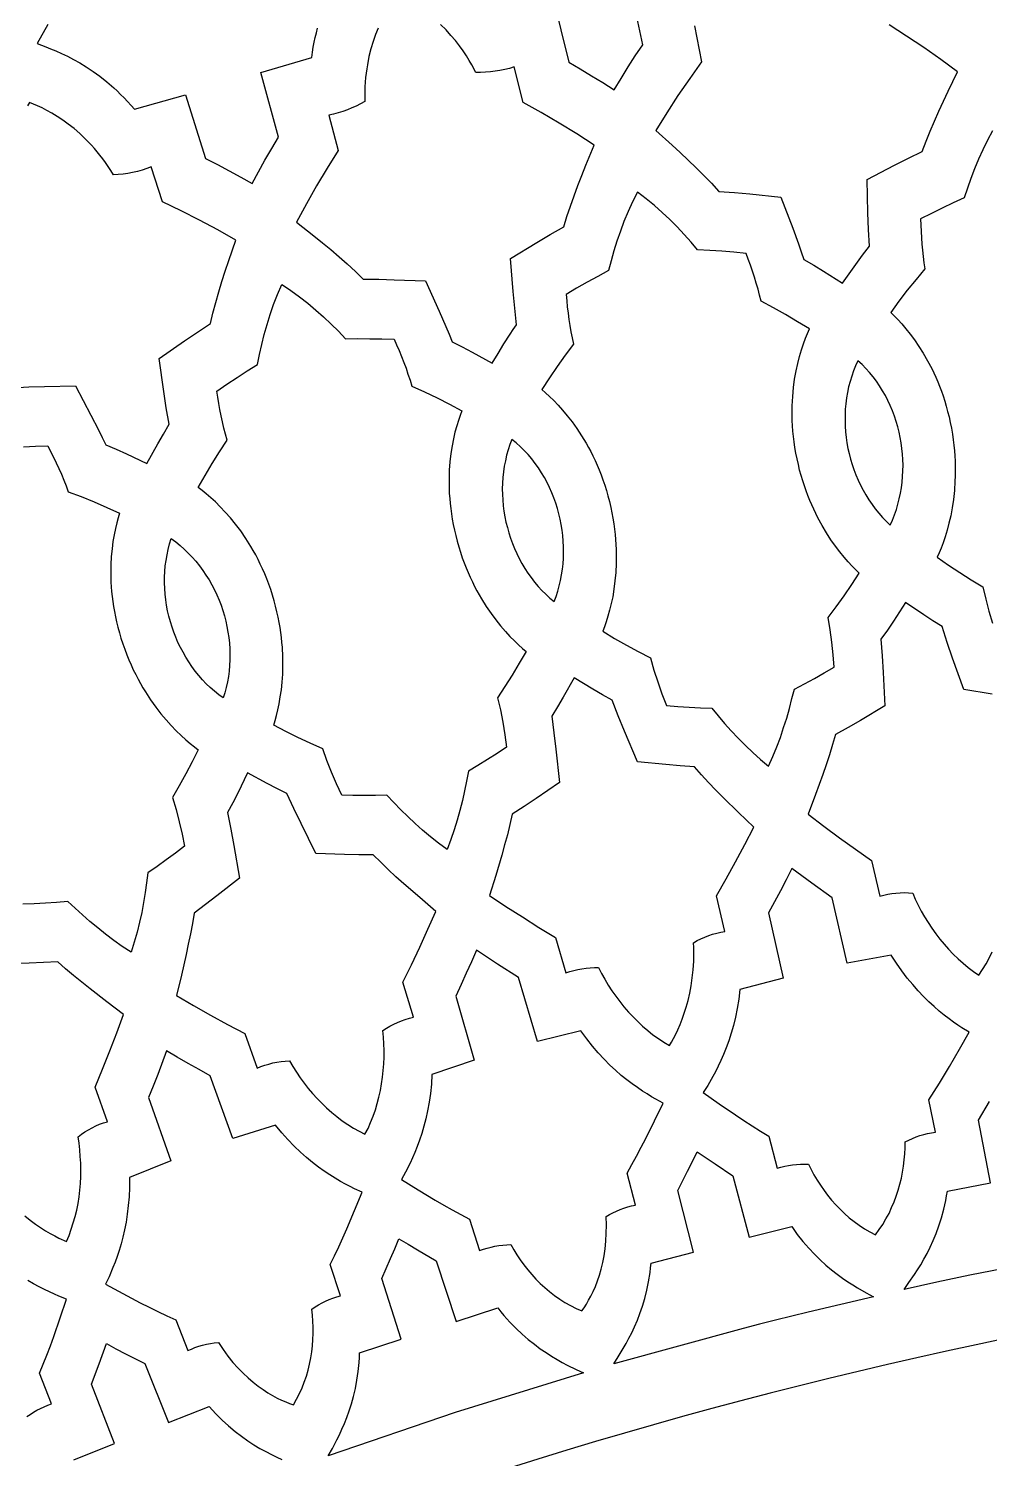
# Model space of a CAD drawing. Extents: x -550 to 550, y -550 to 550.
# Drawn here: x -141.9 to -72.9, y 339.1 to 441.8 of the extents above; entities that cross this region are included whole.
import ezdxf

# ---------------------------------------------------------------- set-up
doc = ezdxf.new("R2010")
doc.units = 0
doc.layers.add('LAYER_1', color=18, linetype='CONTINUOUS')
doc.layers.add('LAYER_10', color=4, linetype='CONTINUOUS')

msp = doc.modelspace()

# ---------------------------------------------------------------- linework, layer by layer
at = {"layer": 'LAYER_1'}
msp.add_lwpolyline([(0, 550, 0.414214), (-550, 0, 0.414214), (0, -550, 0.414214), (550, 0, 0.414214)], format="xyb", close=True, dxfattribs=at)
for points in [[(-104.25, 444.09), (-103.1, 439.42), (-102.27, 438.94), (-101.46, 438.44), (-100.64, 437.94), (-99.84, 437.43), (-99.34, 438.25), (-98.84, 439.07), (-98.32, 439.88), (-97.78, 440.67), (-98.77, 445.38)], [(-140.51, 442.11), (-141.28, 440.75), (-140.67, 440.52), (-140.32, 440.38), (-139.95, 440.22), (-139.55, 440.04), (-139.12, 439.84), (-138.68, 439.61), (-138.23, 439.36), (-137.76, 439.07), (-137.27, 438.75), (-136.78, 438.4), (-136.29, 438.01), (-135.79, 437.58), (-135.54, 437.35), (-135.29, 437.1), (-135.04, 436.85), (-134.79, 436.59), (-134.54, 436.31), (-134.29, 436.03), (-130.62, 437.07), (-129.19, 432.48), (-128.34, 432.05), (-127.5, 431.6), (-126.66, 431.15), (-125.83, 430.69), (-125.38, 431.53), (-124.92, 432.37), (-124.44, 433.2), (-123.95, 434.02), (-125.22, 438.66), (-121.56, 439.75), (-121.51, 440.12), (-121.45, 440.49), (-121.38, 440.84), (-121.31, 441.19), (-121.22, 441.52), (-121.14, 441.85)], [(-116.79, 441.86), (-116.98, 441.39), (-117.15, 440.9), (-117.31, 440.37), (-117.45, 439.82), (-117.56, 439.23), (-117.61, 438.93), (-117.66, 438.62), (-117.69, 438.3), (-117.72, 437.97), (-117.74, 437.64), (-117.75, 437.29), (-117.75, 436.94), (-117.75, 436.59), (-118.05, 436.42), (-118.36, 436.26), (-118.68, 436.12), (-119, 435.99), (-119.33, 435.87), (-119.66, 435.77), (-120, 435.68), (-120.34, 435.61), (-119.67, 433.06), (-120.45, 431.8), (-121.21, 430.52), (-121.94, 429.23), (-122.65, 427.92), (-121.42, 426.94), (-120.8, 426.44), (-120.2, 425.94), (-119.6, 425.43), (-119.01, 424.91), (-118.43, 424.37), (-117.86, 423.83), (-116.75, 423.82), (-115.63, 423.78), (-113.4, 423.7), (-112.41, 421.52), (-111.93, 420.42), (-111.7, 419.87), (-111.48, 419.31), (-110.75, 418.95), (-110.03, 418.57), (-108.6, 417.78), (-108.18, 418.48), (-107.75, 419.18), (-107.31, 419.87), (-107.08, 420.21), (-106.84, 420.54), (-106.98, 421.73), (-107.1, 422.92), (-107.29, 425.31), (-105.39, 426.46), (-104.43, 427.02), (-103.46, 427.57), (-103.23, 428.32), (-102.98, 429.07), (-102.72, 429.81), (-102.44, 430.54), (-102.16, 431.28), (-101.87, 432), (-101.27, 433.46), (-102.52, 434.26), (-103.79, 435.03), (-105.08, 435.79), (-106.38, 436.51), (-107.03, 439.07), (-107.36, 438.97), (-107.7, 438.89), (-108.04, 438.82), (-108.39, 438.76), (-108.73, 438.72), (-109.08, 438.69), (-109.43, 438.68), (-109.78, 438.68), (-110.07, 439.22), (-110.25, 439.54), (-110.45, 439.87), (-110.69, 440.22), (-110.95, 440.59), (-111.24, 440.96), (-111.56, 441.34), (-111.91, 441.73), (-112.3, 442.12)], [(-94.07, 442.03), (-93.55, 439.44), (-94.41, 438.23), (-95.25, 437.01), (-96.06, 435.77), (-96.84, 434.51), (-95.67, 433.45), (-95.09, 432.92), (-94.51, 432.38), (-93.95, 431.83), (-93.39, 431.27), (-92.84, 430.71), (-92.31, 430.13), (-91.19, 430.04), (-90.08, 429.94), (-87.86, 429.71), (-87, 427.48), (-86.59, 426.35), (-86.39, 425.79), (-86.2, 425.22), (-85.49, 424.82), (-84.8, 424.39), (-83.42, 423.52), (-82.48, 424.87), (-82, 425.54), (-81.5, 426.19), (-81.57, 427.39), (-81.62, 428.59), (-81.67, 430.98), (-79.7, 432.01), (-78.7, 432.51), (-77.7, 433), (-77.43, 433.73), (-77.14, 434.46), (-76.83, 435.18), (-76.51, 435.9), (-76.18, 436.61), (-75.85, 437.32), (-75.16, 438.73), (-76.37, 439.61), (-77.59, 440.46), (-78.83, 441.29), (-80.08, 442.1)], [(-143, 416.02), (-141.88, 416.08), (-140.77, 416.11), (-138.54, 416.16), (-137.42, 414.05), (-136.88, 412.98), (-136.61, 412.45), (-136.36, 411.91), (-135.61, 411.59), (-134.87, 411.26), (-133.4, 410.56), (-132.62, 411.99), (-132.22, 412.69), (-131.8, 413.39), (-132.01, 414.57), (-132.19, 415.75), (-132.53, 418.12), (-130.7, 419.39), (-129.78, 420.01), (-128.84, 420.62), (-128.66, 421.38), (-128.46, 422.14), (-128.24, 422.9), (-128.01, 423.65), (-127.77, 424.4), (-127.52, 425.15), (-127.01, 426.63), (-128.31, 427.36), (-129.62, 428.05), (-130.95, 428.72), (-132.29, 429.37), (-133.1, 431.88), (-133.42, 431.76), (-133.75, 431.66), (-134.09, 431.56), (-134.43, 431.49), (-134.77, 431.42), (-135.12, 431.37), (-135.47, 431.34), (-135.81, 431.32), (-136, 431.62), (-136.19, 431.92), (-136.38, 432.2), (-136.58, 432.47), (-136.78, 432.73), (-136.98, 432.98), (-137.18, 433.22), (-137.39, 433.45), (-137.81, 433.88), (-138.22, 434.28), (-138.64, 434.64), (-139.05, 434.96), (-139.45, 435.25), (-139.85, 435.51), (-140.23, 435.75), (-140.6, 435.95), (-140.94, 436.13), (-141.27, 436.28), (-141.83, 436.52), (-141.99, 436.27)], [(-72.66, 434.48), (-73.02, 433.8), (-73.35, 433.12), (-73.66, 432.44), (-73.95, 431.75), (-74.21, 431.06), (-74.46, 430.36), (-74.69, 429.66), (-75.48, 429.3), (-76.26, 428.93), (-77.04, 428.54), (-77.82, 428.15), (-77.81, 427.7), (-77.79, 427.24), (-77.76, 426.79), (-77.73, 426.34), (-77.68, 425.9), (-77.63, 425.45), (-77.58, 425), (-77.51, 424.55), (-78.15, 423.79), (-78.78, 423.02), (-79.38, 422.23), (-79.97, 421.43), (-79.73, 421.19), (-79.46, 420.91), (-79.18, 420.6), (-78.88, 420.25), (-78.57, 419.87), (-78.26, 419.45), (-77.94, 418.99), (-77.63, 418.49), (-77.32, 417.96), (-77.02, 417.39), (-76.87, 417.08), (-76.73, 416.77), (-76.59, 416.45), (-76.46, 416.12), (-76.33, 415.78), (-76.21, 415.43), (-76.09, 415.06), (-75.98, 414.69), (-75.88, 414.31), (-75.78, 413.92), (-75.69, 413.51), (-75.61, 413.1), (-75.54, 412.69), (-75.48, 412.28), (-75.43, 411.88), (-75.39, 411.49), (-75.36, 411.11), (-75.34, 410.73), (-75.33, 410.36), (-75.33, 410), (-75.33, 409.65), (-75.35, 409.3), (-75.39, 408.63), (-75.46, 407.99), (-75.55, 407.39), (-75.66, 406.81), (-75.79, 406.28), (-75.92, 405.78), (-76.06, 405.31), (-76.21, 404.88), (-76.35, 404.49), (-76.49, 404.14), (-76.63, 403.83), (-75.82, 403.27), (-75.01, 402.74), (-74.18, 402.21), (-73.34, 401.71), (-73.14, 400.83), (-72.92, 399.95), (-72.66, 399.09)], [(-142.27, 411.77), (-141.4, 411.81), (-140.53, 411.83), (-140.32, 411.43), (-140.12, 411.03), (-139.92, 410.62), (-139.73, 410.21), (-139.55, 409.8), (-139.38, 409.38), (-139.21, 408.97), (-139.05, 408.54), (-138.12, 408.19), (-137.2, 407.81), (-136.28, 407.42), (-135.38, 407), (-135.47, 406.67), (-135.57, 406.3), (-135.67, 405.89), (-135.76, 405.44), (-135.84, 404.96), (-135.91, 404.44), (-135.96, 403.89), (-135.99, 403.3), (-136, 402.68), (-135.99, 402.04), (-135.97, 401.7), (-135.94, 401.36), (-135.9, 401.01), (-135.86, 400.66), (-135.81, 400.3), (-135.74, 399.93), (-135.67, 399.56), (-135.58, 399.18), (-135.49, 398.8), (-135.38, 398.41), (-135.27, 398.01), (-135.13, 397.61), (-134.99, 397.22), (-134.85, 396.83), (-134.7, 396.46), (-134.54, 396.1), (-134.38, 395.75), (-134.21, 395.41), (-134.04, 395.08), (-133.87, 394.76), (-133.69, 394.46), (-133.51, 394.16), (-133.14, 393.59), (-132.77, 393.07), (-132.4, 392.59), (-132.02, 392.14), (-131.65, 391.73), (-131.29, 391.36), (-130.94, 391.02), (-130.61, 390.71), (-130.29, 390.44), (-129.99, 390.2), (-129.72, 390), (-130.16, 389.12), (-130.61, 388.26), (-131.08, 387.41), (-131.57, 386.56), (-131.31, 385.7), (-131.08, 384.82), (-130.88, 383.94), (-130.71, 383.06), (-131.36, 382.57), (-132.01, 382.08), (-132.67, 381.61), (-133.34, 381.15), (-133.43, 380.44), (-133.53, 379.73), (-133.64, 379.02), (-133.78, 378.31), (-133.93, 377.6), (-134.11, 376.89), (-134.31, 376.18), (-134.54, 375.46), (-135.17, 375.87), (-135.78, 376.3), (-136.37, 376.74), (-136.94, 377.19), (-137.5, 377.65), (-138.04, 378.13), (-138.56, 378.61), (-139.08, 379.1), (-139.89, 379.03), (-140.7, 378.98), (-141.51, 378.93), (-142.32, 378.9)], [(-72.69, 393.99), (-74.72, 394.32), (-75.52, 396.58), (-75.91, 397.71), (-76.27, 398.85), (-76.94, 399.27), (-77.6, 399.7), (-78.9, 400.58), (-79.77, 399.25), (-80.21, 398.59), (-80.67, 397.94), (-80.57, 396.75), (-80.5, 395.55), (-80.39, 393.16), (-82.15, 392.11), (-83.03, 391.59), (-83.93, 391.09), (-84.14, 390.37), (-84.37, 389.64), (-84.6, 388.92), (-84.85, 388.21), (-85.36, 386.78), (-85.89, 385.37), (-84.77, 384.51), (-83.64, 383.68), (-82.49, 382.86), (-81.34, 382.05), (-80.76, 379.48), (-80.47, 379.56), (-80.18, 379.62), (-79.89, 379.67), (-79.59, 379.7), (-79.29, 379.72), (-78.99, 379.73), (-78.69, 379.72), (-78.39, 379.7), (-78.2, 379.27), (-77.99, 378.84), (-77.77, 378.41), (-77.53, 377.99), (-77.28, 377.58), (-77.01, 377.17), (-76.73, 376.78), (-76.44, 376.39), (-76.13, 376.02), (-75.81, 375.66), (-75.48, 375.31), (-75.13, 374.97), (-74.77, 374.65), (-74.4, 374.35), (-74.02, 374.07), (-73.63, 373.8), (-73.37, 374.2), (-73.12, 374.61), (-72.9, 375.03), (-72.69, 375.47)], [(-142.18, 356.51), (-141.79, 356.2), (-141.41, 355.91), (-141.04, 355.66), (-140.69, 355.43), (-140.35, 355.23), (-140.03, 355.06), (-139.73, 354.9), (-139.19, 354.66), (-139, 355.09), (-138.84, 355.54), (-138.69, 355.99), (-138.56, 356.45), (-138.44, 356.92), (-138.35, 357.39), (-138.28, 357.87), (-138.22, 358.35), (-138.18, 358.83), (-138.16, 359.32), (-138.15, 359.8), (-138.16, 360.28), (-138.19, 360.76), (-138.23, 361.24), (-138.28, 361.72), (-138.35, 362.19), (-138.11, 362.36), (-137.87, 362.53), (-137.61, 362.69), (-137.34, 362.83), (-137.07, 362.96), (-136.8, 363.08), (-136.52, 363.18), (-136.23, 363.27), (-137.13, 365.75), (-136.59, 367.04), (-136.06, 368.35), (-135.56, 369.66), (-135.08, 370.98), (-136.29, 371.89), (-137.49, 372.82), (-138.08, 373.29), (-138.67, 373.77), (-139.24, 374.26), (-139.81, 374.76), (-140.84, 374.7), (-141.86, 374.66), (-143.92, 374.6)], [(-71.93, 352.7), (-74.29, 352.23), (-76.65, 351.74), (-77.83, 351.48), (-79, 351.22), (-78.66, 351.7), (-78.25, 352.29), (-78.04, 352.63), (-77.81, 352.99), (-77.58, 353.38), (-77.36, 353.8), (-77.13, 354.25), (-76.91, 354.73), (-76.7, 355.24), (-76.5, 355.79), (-76.32, 356.36), (-76.16, 356.97), (-76.01, 357.61), (-75.95, 357.94), (-75.89, 358.28), (-72.8, 358.88), (-73.67, 363.38), (-72.87, 364.71)], [(-142.03, 342.07), (-141.79, 342.23), (-141.55, 342.39), (-141.3, 342.53), (-141.05, 342.66), (-140.79, 342.78), (-140.52, 342.89), (-140.25, 342.98), (-141.13, 345.19), (-140.86, 345.84), (-140.6, 346.5), (-140.34, 347.17), (-140.1, 347.83), (-139.63, 349.17), (-139.17, 350.51), (-139.73, 350.74), (-140.05, 350.87), (-140.39, 351.03), (-140.76, 351.2), (-141.14, 351.4), (-141.54, 351.62), (-141.96, 351.86)], [(-138.65, 338.97), (-135.72, 340.14), (-137.38, 344.41), (-136.84, 345.86), (-136.31, 347.32), (-135.63, 346.95), (-134.94, 346.59), (-133.55, 345.89), (-131.86, 341.64), (-128.92, 342.79), (-128.69, 342.53), (-128.46, 342.28), (-127.99, 341.82), (-127.53, 341.4), (-127.07, 341.01), (-126.61, 340.66), (-126.16, 340.34), (-125.71, 340.05), (-125.28, 339.79), (-124.86, 339.56), (-124.46, 339.35), (-124.08, 339.17), (-123.71, 339)]]:
    msp.add_lwpolyline(points, dxfattribs=at)
for points in [[(-88.75, 388.82), (-88.44, 389.51), (-88.15, 390.2), (-87.89, 390.89), (-87.66, 391.59), (-87.44, 392.28), (-87.24, 392.97), (-87.06, 393.67), (-86.88, 394.36), (-86.17, 394.74), (-85.45, 395.13), (-84.75, 395.52), (-84.04, 395.93), (-84.11, 396.83), (-84.2, 397.72), (-84.32, 398.62), (-84.47, 399.51), (-83.89, 400.28), (-83.32, 401.07), (-82.77, 401.87), (-82.23, 402.68), (-82.47, 402.92), (-82.74, 403.19), (-83.02, 403.5), (-83.32, 403.85), (-83.62, 404.22), (-83.94, 404.64), (-84.26, 405.09), (-84.58, 405.58), (-84.89, 406.11), (-85.2, 406.67), (-85.49, 407.28), (-85.64, 407.59), (-85.78, 407.92), (-85.91, 408.26), (-86.04, 408.6), (-86.17, 408.96), (-86.29, 409.33), (-86.4, 409.71), (-86.51, 410.1), (-86.6, 410.49), (-86.7, 410.9), (-86.78, 411.32), (-86.85, 411.72), (-86.91, 412.12), (-86.95, 412.51), (-86.99, 412.9), (-87.02, 413.28), (-87.04, 413.65), (-87.05, 414.01), (-87.05, 414.37), (-87.05, 414.72), (-87.01, 415.39), (-86.95, 416.03), (-86.87, 416.64), (-86.76, 417.22), (-86.65, 417.76), (-86.52, 418.27), (-86.38, 418.74), (-86.23, 419.17), (-86.09, 419.57), (-85.95, 419.92), (-85.81, 420.24), (-86.66, 420.76), (-87.52, 421.27), (-88.4, 421.76), (-89.28, 422.23), (-89.39, 422.66), (-89.5, 423.1), (-89.63, 423.53), (-89.76, 423.97), (-89.9, 424.4), (-90.04, 424.82), (-90.2, 425.25), (-90.36, 425.67), (-91.23, 425.75), (-92.1, 425.82), (-92.97, 425.88), (-93.84, 425.93), (-94.31, 426.48), (-94.8, 427.03), (-95.31, 427.57), (-95.83, 428.1), (-96.38, 428.61), (-96.94, 429.11), (-97.54, 429.6), (-97.85, 429.84), (-98.16, 430.07), (-98.51, 429.37), (-98.83, 428.67), (-99.13, 427.97), (-99.39, 427.26), (-99.64, 426.56), (-99.86, 425.85), (-100.06, 425.14), (-100.25, 424.43), (-101.02, 424.02), (-101.78, 423.6), (-102.53, 423.16), (-103.28, 422.72), (-103.24, 422.27), (-103.2, 421.82), (-103.14, 421.37), (-103.08, 420.93), (-103.01, 420.48), (-102.94, 420.03), (-102.85, 419.59), (-102.76, 419.15), (-103.35, 418.35), (-103.93, 417.54), (-104.49, 416.72), (-105.03, 415.88), (-104.77, 415.65), (-104.49, 415.39), (-104.18, 415.1), (-103.87, 414.77), (-103.54, 414.41), (-103.2, 414), (-102.86, 413.57), (-102.52, 413.09), (-102.18, 412.57), (-101.84, 412.02), (-101.68, 411.73), (-101.52, 411.43), (-101.36, 411.11), (-101.21, 410.79), (-101.06, 410.46), (-100.91, 410.12), (-100.77, 409.76), (-100.64, 409.4), (-100.51, 409.02), (-100.39, 408.64), (-100.28, 408.24), (-100.18, 407.83), (-100.08, 407.42), (-100, 407.02), (-99.92, 406.63), (-99.86, 406.24), (-99.81, 405.85), (-99.77, 405.48), (-99.73, 405.11), (-99.71, 404.75), (-99.69, 404.4), (-99.69, 404.05), (-99.69, 403.38), (-99.72, 402.74), (-99.78, 402.13), (-99.85, 401.55), (-99.94, 401), (-100.05, 400.5), (-100.16, 400.02), (-100.28, 399.59), (-100.4, 399.19), (-100.52, 398.83), (-100.64, 398.51), (-99.8, 398), (-98.95, 397.52), (-98.1, 397.05), (-97.23, 396.6), (-96.98, 395.73), (-96.7, 394.87), (-96.4, 394.02), (-96.07, 393.18), (-95.26, 393.11), (-94.45, 393.06), (-93.63, 393.01), (-92.82, 392.98), (-92.37, 392.43), (-91.9, 391.88), (-91.42, 391.35), (-90.93, 390.82), (-90.41, 390.3), (-89.88, 389.8), (-89.33, 389.3)], [(-124.38, 401.11), (-124.51, 401.51), (-124.65, 401.89), (-124.79, 402.27), (-124.94, 402.64), (-125.1, 403), (-125.26, 403.34), (-125.42, 403.67), (-125.59, 404), (-125.76, 404.31), (-125.94, 404.61), (-126.3, 405.18), (-126.66, 405.72), (-127.03, 406.21), (-127.4, 406.67), (-127.77, 407.08), (-128.13, 407.46), (-128.48, 407.81), (-128.82, 408.11), (-129.14, 408.39), (-129.43, 408.63), (-129.71, 408.84), (-129.22, 409.71), (-128.71, 410.57), (-128.19, 411.42), (-127.64, 412.25), (-127.76, 412.69), (-127.87, 413.12), (-127.97, 413.56), (-128.07, 414), (-128.16, 414.45), (-128.24, 414.89), (-128.31, 415.34), (-128.38, 415.78), (-127.66, 416.27), (-126.93, 416.75), (-126.2, 417.22), (-125.46, 417.68), (-125.31, 418.4), (-125.15, 419.13), (-124.97, 419.85), (-124.77, 420.57), (-124.55, 421.28), (-124.3, 422), (-124.02, 422.72), (-123.71, 423.44), (-123.38, 423.23), (-123.06, 423.01), (-122.43, 422.56), (-121.84, 422.09), (-121.26, 421.6), (-120.71, 421.1), (-120.17, 420.59), (-119.65, 420.07), (-119.14, 419.54), (-118.27, 419.55), (-117.39, 419.54), (-116.52, 419.53), (-115.65, 419.5), (-115.47, 419.09), (-115.29, 418.68), (-115.12, 418.26), (-114.95, 417.84), (-114.79, 417.41), (-114.65, 416.99), (-114.5, 416.56), (-114.37, 416.13), (-113.46, 415.72), (-112.56, 415.28), (-111.67, 414.83), (-110.79, 414.36), (-110.91, 414.03), (-111.03, 413.67), (-111.15, 413.27), (-111.27, 412.83), (-111.38, 412.35), (-111.48, 411.84), (-111.56, 411.29), (-111.63, 410.7), (-111.68, 410.09), (-111.7, 409.44), (-111.7, 409.11), (-111.69, 408.77), (-111.68, 408.42), (-111.65, 408.06), (-111.62, 407.7), (-111.58, 407.33), (-111.53, 406.96), (-111.47, 406.57), (-111.4, 406.18), (-111.31, 405.79), (-111.22, 405.39), (-111.11, 404.98), (-111, 404.58), (-110.88, 404.19), (-110.75, 403.8), (-110.61, 403.43), (-110.47, 403.07), (-110.32, 402.73), (-110.17, 402.39), (-110.02, 402.06), (-109.86, 401.74), (-109.7, 401.43), (-109.37, 400.85), (-109.02, 400.3), (-108.68, 399.8), (-108.33, 399.33), (-107.99, 398.9), (-107.65, 398.5), (-107.32, 398.14), (-107, 397.82), (-106.7, 397.53), (-106.42, 397.27), (-106.16, 397.05), (-106.65, 396.21), (-107.16, 395.37), (-107.68, 394.55), (-108.21, 393.74), (-108.01, 392.86), (-107.84, 391.97), (-107.69, 391.08), (-107.57, 390.19), (-108.25, 389.74), (-108.93, 389.3), (-109.62, 388.87), (-110.31, 388.45), (-110.44, 387.75), (-110.58, 387.05), (-110.74, 386.34), (-110.92, 385.64), (-111.12, 384.94), (-111.34, 384.24), (-111.58, 383.54), (-111.84, 382.83), (-112.45, 383.28), (-113.04, 383.74), (-113.6, 384.21), (-114.14, 384.69), (-114.66, 385.19), (-115.17, 385.69), (-115.67, 386.21), (-116.16, 386.73), (-116.97, 386.71), (-117.78, 386.71), (-118.6, 386.71), (-119.41, 386.73), (-119.79, 387.55), (-120.14, 388.38), (-120.47, 389.22), (-120.77, 390.07), (-121.67, 390.47), (-122.55, 390.88), (-123.42, 391.31), (-124.29, 391.76), (-124.19, 392.09), (-124.09, 392.46), (-123.99, 392.86), (-123.9, 393.31), (-123.82, 393.79), (-123.74, 394.3), (-123.69, 394.85), (-123.65, 395.43), (-123.63, 396.04), (-123.63, 396.68), (-123.67, 397.36), (-123.7, 397.7), (-123.73, 398.06), (-123.78, 398.42), (-123.84, 398.78), (-123.9, 399.15), (-123.98, 399.53), (-124.06, 399.92), (-124.16, 400.31), (-124.27, 400.7)], [(-80, 406.15), (-79.84, 406.51), (-79.69, 406.88), (-79.56, 407.26), (-79.45, 407.64), (-79.35, 408.03), (-79.27, 408.43), (-79.2, 408.83), (-79.15, 409.23), (-79.11, 409.64), (-79.09, 410.04), (-79.08, 410.45), (-79.09, 410.85), (-79.12, 411.25), (-79.16, 411.65), (-79.21, 412.05), (-79.28, 412.44), (-79.36, 412.83), (-79.46, 413.21), (-79.57, 413.6), (-79.7, 413.98), (-79.84, 414.35), (-80, 414.73), (-80.17, 415.09), (-80.35, 415.45), (-80.55, 415.8), (-80.77, 416.15), (-81, 416.48), (-81.24, 416.8), (-81.49, 417.11), (-81.76, 417.4), (-82.03, 417.69), (-82.32, 417.95), (-82.49, 417.59), (-82.64, 417.22), (-82.77, 416.85), (-82.89, 416.46), (-82.99, 416.07), (-83.07, 415.68), (-83.14, 415.28), (-83.19, 414.87), (-83.23, 414.47), (-83.25, 414.06), (-83.25, 413.66), (-83.24, 413.25), (-83.21, 412.85), (-83.17, 412.45), (-83.11, 412.05), (-83.04, 411.66), (-82.95, 411.28), (-82.86, 410.89), (-82.74, 410.51), (-82.61, 410.13), (-82.47, 409.75), (-82.31, 409.38), (-82.14, 409.02), (-81.95, 408.66), (-81.75, 408.31), (-81.54, 407.96), (-81.31, 407.63), (-81.08, 407.31), (-80.82, 407), (-80.56, 406.7), (-80.29, 406.42)], [(-104.15, 400.65), (-104.01, 401.02), (-103.89, 401.4), (-103.78, 401.78), (-103.69, 402.17), (-103.61, 402.57), (-103.55, 402.97), (-103.51, 403.37), (-103.48, 403.77), (-103.47, 404.18), (-103.47, 404.58), (-103.49, 404.99), (-103.52, 405.39), (-103.57, 405.79), (-103.64, 406.18), (-103.71, 406.57), (-103.81, 406.96), (-103.91, 407.34), (-104.03, 407.72), (-104.16, 408.1), (-104.31, 408.47), (-104.48, 408.84), (-104.66, 409.21), (-104.85, 409.56), (-105.06, 409.91), (-105.28, 410.25), (-105.51, 410.58), (-105.76, 410.9), (-106.02, 411.21), (-106.29, 411.5), (-106.57, 411.78), (-106.87, 412.05), (-107.18, 412.3), (-107.32, 411.93), (-107.45, 411.55), (-107.56, 411.16), (-107.65, 410.77), (-107.73, 410.37), (-107.79, 409.97), (-107.83, 409.57), (-107.86, 409.16), (-107.87, 408.76), (-107.86, 408.35), (-107.84, 407.95), (-107.81, 407.54), (-107.76, 407.14), (-107.69, 406.74), (-107.61, 406.35), (-107.51, 405.97), (-107.4, 405.59), (-107.28, 405.21), (-107.15, 404.83), (-107, 404.46), (-106.83, 404.1), (-106.65, 403.74), (-106.46, 403.38), (-106.25, 403.03), (-106.03, 402.7), (-105.8, 402.37), (-105.55, 402.05), (-105.29, 401.74), (-105.02, 401.45), (-104.74, 401.17), (-104.45, 400.9)], [(-131.6, 398.82), (-131.72, 399.2), (-131.83, 399.59), (-131.92, 399.98), (-131.99, 400.38), (-132.05, 400.78), (-132.1, 401.18), (-132.12, 401.59), (-132.14, 402), (-132.13, 402.4), (-132.12, 402.81), (-132.08, 403.21), (-132.03, 403.61), (-131.96, 404.01), (-131.87, 404.4), (-131.77, 404.79), (-131.65, 405.17), (-131.33, 404.93), (-131.02, 404.68), (-130.72, 404.41), (-130.43, 404.13), (-130.15, 403.84), (-129.88, 403.54), (-129.63, 403.22), (-129.39, 402.89), (-129.16, 402.55), (-128.94, 402.21), (-128.74, 401.85), (-128.55, 401.49), (-128.38, 401.13), (-128.22, 400.76), (-128.08, 400.38), (-127.96, 400.01), (-127.84, 399.63), (-127.74, 399.25), (-127.65, 398.86), (-127.58, 398.46), (-127.52, 398.07), (-127.48, 397.66), (-127.45, 397.26), (-127.44, 396.86), (-127.44, 396.46), (-127.46, 396.05), (-127.5, 395.65), (-127.55, 395.26), (-127.62, 394.87), (-127.71, 394.48), (-127.81, 394.1), (-127.93, 393.72), (-128.24, 393.95), (-128.55, 394.2), (-128.85, 394.47), (-129.14, 394.74), (-129.41, 395.03), (-129.68, 395.34), (-129.93, 395.65), (-130.17, 395.97), (-130.39, 396.31), (-130.61, 396.65), (-130.81, 397), (-131, 397.35), (-131.17, 397.71), (-131.33, 398.08), (-131.47, 398.45)], [(-95.85, 368.74), (-95.71, 368.98), (-95.57, 369.25), (-95.41, 369.55), (-95.26, 369.88), (-95.1, 370.25), (-94.95, 370.64), (-94.8, 371.06), (-94.66, 371.51), (-94.53, 371.99), (-94.41, 372.5), (-94.31, 373.03), (-94.22, 373.6), (-94.16, 374.19), (-94.12, 374.81), (-94.11, 375.46), (-94.11, 375.79), (-94.13, 376.13), (-93.87, 376.28), (-93.6, 376.41), (-93.32, 376.53), (-93.04, 376.64), (-92.76, 376.74), (-92.47, 376.82), (-92.18, 376.89), (-91.89, 376.94), (-92.48, 379.51), (-91.79, 380.72), (-91.11, 381.95), (-90.45, 383.19), (-89.81, 384.43), (-90.91, 385.49), (-91.99, 386.55), (-92.52, 387.1), (-93.05, 387.64), (-93.56, 388.2), (-94.07, 388.77), (-95.09, 388.84), (-96.12, 388.93), (-98.17, 389.13), (-99.1, 391.34), (-99.55, 392.44), (-99.99, 393.56), (-100.68, 393.95), (-101.36, 394.35), (-102.72, 395.16), (-103.51, 393.77), (-103.91, 393.09), (-104.32, 392.41), (-104.16, 391.22), (-104.02, 390.03), (-103.76, 387.65), (-105.45, 386.49), (-106.3, 385.92), (-107.17, 385.37), (-107.33, 384.63), (-107.51, 383.89), (-107.71, 383.16), (-107.91, 382.43), (-108.33, 380.97), (-108.78, 379.52), (-107.61, 378.74), (-106.43, 377.98), (-105.24, 377.23), (-104.04, 376.5), (-103.31, 373.97), (-103.03, 374.06), (-102.74, 374.14), (-102.45, 374.21), (-102.15, 374.26), (-101.85, 374.3), (-101.56, 374.33), (-101.26, 374.34), (-100.96, 374.34), (-100.74, 373.92), (-100.51, 373.5), (-100.26, 373.09), (-100, 372.68), (-99.72, 372.29), (-99.43, 371.9), (-99.13, 371.52), (-98.81, 371.15), (-98.48, 370.8), (-98.14, 370.46), (-97.79, 370.13), (-97.42, 369.82), (-97.05, 369.52), (-96.66, 369.24), (-96.26, 368.98)], [(-117.74, 362.36), (-117.52, 362.79), (-117.33, 363.22), (-117.15, 363.66), (-116.99, 364.11), (-116.85, 364.57), (-116.73, 365.04), (-116.63, 365.51), (-116.54, 365.98), (-116.47, 366.46), (-116.42, 366.94), (-116.39, 367.43), (-116.37, 367.91), (-116.37, 368.39), (-116.38, 368.87), (-116.41, 369.35), (-116.45, 369.82), (-116.2, 369.98), (-115.94, 370.13), (-115.67, 370.27), (-115.4, 370.4), (-115.12, 370.51), (-114.84, 370.61), (-114.55, 370.7), (-114.26, 370.77), (-115.01, 373.29), (-114.39, 374.55), (-113.79, 375.82), (-113.21, 377.1), (-112.64, 378.38), (-113.8, 379.37), (-114.94, 380.37), (-115.51, 380.87), (-116.06, 381.39), (-116.61, 381.91), (-117.15, 382.45), (-118.18, 382.45), (-119.2, 382.48), (-121.26, 382.55), (-122.32, 384.7), (-122.84, 385.77), (-123.34, 386.86), (-124.06, 387.21), (-124.77, 387.58), (-126.18, 388.33), (-126.87, 386.89), (-127.23, 386.18), (-127.61, 385.48), (-127.37, 384.3), (-127.16, 383.12), (-126.76, 380.76), (-128.38, 379.5), (-129.19, 378.87), (-130.02, 378.26), (-130.14, 377.52), (-130.28, 376.77), (-130.43, 376.03), (-130.58, 375.28), (-130.92, 373.8), (-131.28, 372.33), (-130.06, 371.62), (-128.84, 370.93), (-127.61, 370.26), (-126.37, 369.6), (-125.49, 367.12), (-125.21, 367.23), (-124.93, 367.33), (-124.64, 367.41), (-124.35, 367.49), (-124.06, 367.55), (-123.76, 367.59), (-123.46, 367.62), (-123.17, 367.64), (-122.92, 367.23), (-122.66, 366.83), (-122.39, 366.43), (-122.11, 366.04), (-121.81, 365.66), (-121.5, 365.3), (-121.17, 364.94), (-120.83, 364.59), (-120.49, 364.26), (-120.12, 363.94), (-119.75, 363.63), (-119.37, 363.34), (-118.98, 363.07), (-118.57, 362.81), (-118.16, 362.58)], [(-81.06, 355.14), (-80.79, 355.51), (-80.54, 355.89), (-80.31, 356.28), (-80.09, 356.68), (-79.9, 357.09), (-79.72, 357.5), (-79.57, 357.92), (-79.43, 358.35), (-79.31, 358.77), (-79.2, 359.21), (-79.11, 359.64), (-79.04, 360.08), (-78.99, 360.52), (-78.95, 360.95), (-78.93, 361.39), (-78.92, 361.82), (-78.67, 361.95), (-78.41, 362.07), (-78.14, 362.17), (-77.87, 362.27), (-77.6, 362.35), (-77.32, 362.42), (-77.04, 362.47), (-76.76, 362.52), (-77.23, 364.84), (-76.84, 365.43), (-76.46, 366.03), (-76.1, 366.63), (-75.74, 367.24), (-75.03, 368.47), (-74.34, 369.7), (-74.85, 370.02), (-75.14, 370.21), (-75.45, 370.43), (-75.78, 370.67), (-76.12, 370.93), (-76.48, 371.22), (-76.85, 371.54), (-77.22, 371.89), (-77.61, 372.26), (-78, 372.67), (-78.39, 373.12), (-78.78, 373.59), (-79.17, 374.11), (-79.55, 374.66), (-79.93, 375.24), (-83.09, 374.67), (-84.17, 379.36), (-85.63, 380.4), (-86.35, 380.93), (-87.07, 381.46), (-87.48, 380.66), (-87.89, 379.86), (-88.32, 379.07), (-88.75, 378.28), (-87.7, 373.59), (-90.8, 372.76), (-90.88, 372.07), (-90.99, 371.41), (-91.12, 370.78), (-91.27, 370.18), (-91.43, 369.62), (-91.6, 369.08), (-91.78, 368.58), (-91.97, 368.1), (-92.17, 367.66), (-92.36, 367.25), (-92.56, 366.86), (-92.75, 366.51), (-93.11, 365.88), (-93.44, 365.37), (-92.28, 364.56), (-91.11, 363.75), (-90.52, 363.35), (-89.92, 362.97), (-89.33, 362.59), (-88.72, 362.22), (-88.13, 359.92), (-87.86, 360), (-87.58, 360.07), (-87.3, 360.12), (-87.02, 360.17), (-86.73, 360.2), (-86.45, 360.22), (-86.16, 360.22), (-85.88, 360.22), (-85.68, 359.83), (-85.48, 359.45), (-85.25, 359.07), (-85.02, 358.7), (-84.76, 358.33), (-84.5, 357.98), (-84.22, 357.63), (-83.92, 357.3), (-83.61, 356.98), (-83.29, 356.67), (-82.95, 356.37), (-82.6, 356.09), (-82.23, 355.83), (-81.86, 355.58), (-81.46, 355.35)], [(-102.15, 349.67), (-102, 349.89), (-101.83, 350.15), (-101.67, 350.43), (-101.5, 350.74), (-101.34, 351.07), (-101.18, 351.43), (-101.03, 351.82), (-100.89, 352.24), (-100.77, 352.67), (-100.65, 353.14), (-100.56, 353.63), (-100.48, 354.14), (-100.43, 354.68), (-100.4, 355.25), (-100.39, 355.83), (-100.42, 356.45), (-100.17, 356.59), (-99.92, 356.72), (-99.66, 356.84), (-99.4, 356.95), (-99.13, 357.05), (-98.85, 357.14), (-98.58, 357.21), (-98.3, 357.27), (-98.91, 359.57), (-98.56, 360.18), (-98.22, 360.8), (-97.89, 361.43), (-97.56, 362.06), (-96.93, 363.32), (-96.32, 364.6), (-96.85, 364.89), (-97.15, 365.06), (-97.47, 365.26), (-97.81, 365.47), (-98.17, 365.72), (-98.54, 365.98), (-98.93, 366.28), (-99.33, 366.6), (-99.73, 366.96), (-100.14, 367.34), (-100.56, 367.76), (-100.98, 368.21), (-101.4, 368.7), (-101.81, 369.22), (-102.22, 369.79), (-105.34, 369.02), (-106.71, 373.63), (-108.22, 374.6), (-109.73, 375.59), (-110.09, 374.76), (-110.46, 373.94), (-110.83, 373.12), (-111.22, 372.3), (-109.89, 367.68), (-112.93, 366.66), (-112.97, 365.96), (-113.04, 365.3), (-113.13, 364.66), (-113.24, 364.06), (-113.37, 363.48), (-113.51, 362.94), (-113.66, 362.42), (-113.82, 361.94), (-113.98, 361.48), (-114.16, 361.06), (-114.33, 360.66), (-114.5, 360.29), (-114.83, 359.65), (-115.12, 359.12), (-113.91, 358.37), (-112.7, 357.64), (-112.08, 357.28), (-111.47, 356.93), (-110.85, 356.59), (-110.22, 356.26), (-109.5, 354), (-109.23, 354.1), (-108.96, 354.18), (-108.68, 354.26), (-108.4, 354.32), (-108.12, 354.37), (-107.84, 354.4), (-107.55, 354.43), (-107.27, 354.44), (-107.05, 354.06), (-106.82, 353.69), (-106.58, 353.33), (-106.32, 352.98), (-106.04, 352.63), (-105.76, 352.29), (-105.46, 351.96), (-105.14, 351.65), (-104.81, 351.35), (-104.47, 351.06), (-104.12, 350.78), (-103.75, 350.52), (-103.37, 350.28), (-102.98, 350.06), (-102.57, 349.85)], [(-122.88, 342.93), (-122.66, 343.33), (-122.45, 343.73), (-122.26, 344.14), (-122.1, 344.56), (-121.95, 344.99), (-121.83, 345.42), (-121.72, 345.85), (-121.63, 346.29), (-121.56, 346.73), (-121.51, 347.17), (-121.48, 347.61), (-121.46, 348.05), (-121.46, 348.49), (-121.48, 348.93), (-121.51, 349.37), (-121.55, 349.8), (-121.32, 349.96), (-121.07, 350.1), (-120.82, 350.24), (-120.57, 350.37), (-120.3, 350.48), (-120.04, 350.59), (-119.76, 350.68), (-119.49, 350.75), (-120.23, 353.01), (-119.92, 353.64), (-119.62, 354.28), (-119.33, 354.93), (-119.04, 355.58), (-118.49, 356.88), (-117.95, 358.2), (-118.5, 358.45), (-118.81, 358.61), (-119.14, 358.78), (-119.5, 358.98), (-119.87, 359.2), (-120.26, 359.44), (-120.66, 359.71), (-121.08, 360.01), (-121.5, 360.34), (-121.94, 360.7), (-122.37, 361.09), (-122.82, 361.51), (-123.27, 361.98), (-123.71, 362.47), (-124.16, 363.01), (-127.22, 362.05), (-128.86, 366.57), (-129.65, 367.01), (-130.43, 367.45), (-131.22, 367.9), (-131.99, 368.35), (-132.63, 366.67), (-132.96, 365.83), (-133.29, 365), (-131.68, 360.46), (-134.65, 359.25), (-134.66, 358.55), (-134.68, 357.88), (-134.74, 357.24), (-134.81, 356.63), (-134.9, 356.05), (-135.01, 355.5), (-135.13, 354.97), (-135.26, 354.48), (-135.4, 354.01), (-135.54, 353.57), (-135.69, 353.17), (-135.84, 352.79), (-136.12, 352.13), (-136.38, 351.58), (-135.14, 350.91), (-133.88, 350.26), (-133.25, 349.94), (-132.61, 349.62), (-131.98, 349.32), (-131.33, 349.03), (-130.47, 346.82), (-130.21, 346.93), (-129.95, 347.04), (-129.67, 347.13), (-129.4, 347.21), (-129.12, 347.27), (-128.84, 347.33), (-128.56, 347.37), (-128.27, 347.4), (-127.93, 346.89), (-127.59, 346.41), (-127.23, 345.97), (-126.87, 345.57), (-126.5, 345.2), (-126.14, 344.86), (-125.78, 344.55), (-125.41, 344.27), (-125.06, 344.02), (-124.71, 343.79), (-124.37, 343.59), (-124.04, 343.41), (-123.73, 343.26), (-123.43, 343.13), (-123.15, 343.02)], [(-99.87, 345.86), (-99.55, 346.36), (-99.18, 346.97), (-98.98, 347.32), (-98.78, 347.7), (-98.57, 348.1), (-98.37, 348.53), (-98.17, 349), (-97.98, 349.49), (-97.81, 350.01), (-97.64, 350.57), (-97.49, 351.15), (-97.37, 351.77), (-97.26, 352.42), (-97.22, 352.76), (-97.18, 353.1), (-94.14, 353.89), (-95.27, 358.33), (-94.56, 359.71), (-94.21, 360.41), (-93.87, 361.11), (-92.59, 360.24), (-91.3, 359.38), (-90.13, 354.96), (-87.08, 355.73), (-86.88, 355.45), (-86.68, 355.17), (-86.27, 354.66), (-85.86, 354.18), (-85.44, 353.74), (-85.03, 353.33), (-84.62, 352.96), (-84.21, 352.62), (-83.81, 352.31), (-83.42, 352.02), (-83.05, 351.77), (-82.69, 351.54), (-82.35, 351.33), (-81.72, 350.97), (-81.2, 350.69), (-83.55, 350.13), (-85.89, 349.58), (-87.06, 349.3), (-88.24, 349.01), (-89.4, 348.72), (-90.57, 348.4)], [(-120.37, 339.26), (-120.08, 339.78), (-119.75, 340.41), (-119.57, 340.77), (-119.39, 341.16), (-119.21, 341.58), (-119.04, 342.02), (-118.87, 342.5), (-118.71, 343), (-118.56, 343.53), (-118.43, 344.1), (-118.32, 344.69), (-118.23, 345.32), (-118.16, 345.97), (-118.14, 346.31), (-118.13, 346.66), (-115.13, 347.64), (-116.53, 352), (-115.9, 353.43), (-115.6, 354.14), (-115.3, 354.86), (-114.64, 354.46), (-113.97, 354.05), (-112.63, 353.27), (-111.19, 348.92), (-108.19, 349.88), (-107.98, 349.61), (-107.76, 349.35), (-107.32, 348.86), (-106.88, 348.41), (-106.44, 347.99), (-106.01, 347.61), (-105.57, 347.27), (-105.15, 346.95), (-104.73, 346.67), (-104.33, 346.41), (-103.94, 346.18), (-103.57, 345.97), (-103.21, 345.78), (-102.57, 345.47), (-102.03, 345.21), (-111.25, 342.38)]]:
    msp.add_lwpolyline(points, close=True, dxfattribs=at)
at = {"layer": 'LAYER_10'}
for points in [[(-485, 0, 0.414214), (0, -485, 0.414214), (485, 0, 0.414214), (0, 485, 0.414214)], [(355, 0, 0.414214), (0, 355, 0.414214), (-355, 0, 0.414214), (0, -355, 0.414214)]]:
    msp.add_lwpolyline(points, format="xyb", close=True, dxfattribs=at)

doc.saveas('drawing.dxf')
